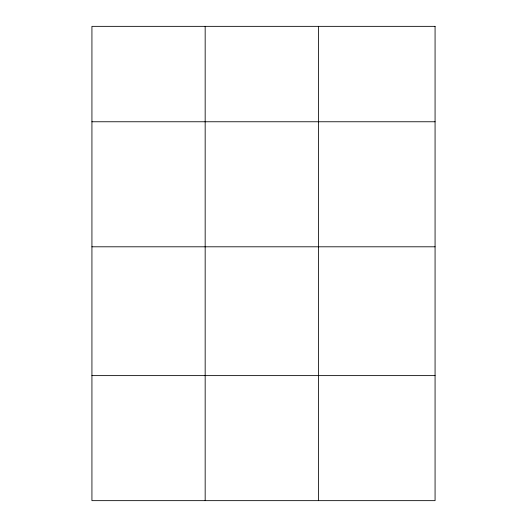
<?xml version="1.0" encoding="UTF-8"?>
<svg xmlns="http://www.w3.org/2000/svg" width="527" height="527" viewBox="0 0 527 527"><rect width="100%" height="100%" fill="white"/><g stroke="black" fill="none" stroke-linecap="round" stroke-linejoin="round"><path stroke-width="0.79" d="M91.929 121.763L435.071 121.763M91.929 246.801L435.071 246.801M91.929 375.619L435.071 375.619M318.407 26.35L318.407 500.65M205.168 26.35L205.168 500.65M435.071 26.35L91.929 26.35L91.929 500.65L435.071 500.65L435.071 26.35"/></g></svg>
